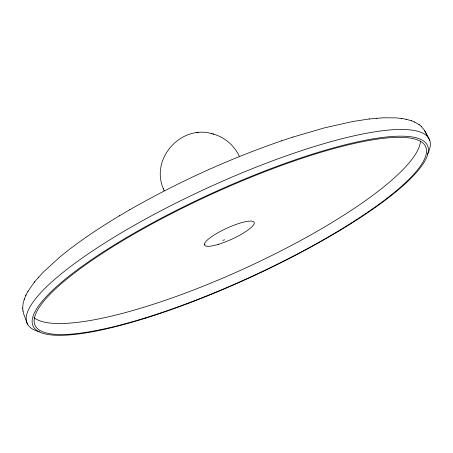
<?xml version="1.0" encoding="UTF-8"?>
<svg xmlns="http://www.w3.org/2000/svg" width="453" height="453" viewBox="0 0 453 453"><rect width="100%" height="100%" fill="white"/><g stroke="black" fill="none" stroke-linecap="round" stroke-linejoin="round"><path stroke-width="0.68" d="M24.343 299.014L23.029 303.844L22.684 308.459M25.64 295.809L26.059 294.914M24.219 299.32L25.764 295.503M27.905 291.438L34.587 281.834M25.9 295.203L28.058 291.149M34.185 282.338L42.978 272.429L60.209 256.715C78.748 241.489 98.811 228.221 119.349 215.86L119.49 215.775M38.165 277.598L38.584 277.123M129.705 209.773L129.83 209.699C178.12 182.089 228.992 158.946 281.59 140.832L281.738 140.781M119.349 215.86L129.83 209.699M292.814 137.117L324.659 127.814L352.808 121.506L369.229 118.98L383.521 117.786L395.911 117.876L401.907 118.505M281.59 140.832L292.978 137.061M212.015 133.692C180.906 124.513 150.254 158.743 163.357 188.759M196.517 132.763L197.253 132.684M197.848 132.621L198.663 132.536M369.229 118.98L369.523 118.946M376.494 118.233L376.8 118.205M406.041 119.241L411.505 120.77M401.585 118.448L406.364 119.298M213.035 133.963C224.456 137.083 234.275 145.424 239.28 156.143M211.319 133.505L213.765 134.162M414.518 121.987L419.24 124.745M411.199 120.645L414.823 122.112M421.188 126.376L424.336 130.107L429.761 140.368M418.991 124.535L421.443 126.58M424.495 130.385L428.125 137.304M163.233 188.454L164.099 190.554L163.975 190.249M27.525 324.144L23.386 313.221L22.661 308.136M22.888 310.86L22.916 311.183M39.349 331.704A221.16 48.177 -24.6 0 1 208.408 187.519A221.16 48.177 -24.6 0 1 427.575 154.06M420.463 141.138A213.895 48.403 -24.6 0 1 244.45 268.533A213.895 48.403 -24.6 0 1 34.054 317.683M224.597 239.728A29.213 6.54 -24.6 0 1 222.768 240.43M205.107 244.643A29.213 6.54 -24.6 0 1 204.212 244.586M145.639 318.142A216.879 46.229 -24.6 0 0 427.717 146.109A216.879 46.229 -24.6 0 0 117.423 243.006A216.879 46.229 -24.6 0 0 145.639 318.142M146.942 317.372A214.733 45.747 -24.6 0 0 425.814 147.089A214.733 45.747 -24.6 0 0 118.278 243.352A214.733 45.747 -24.6 0 0 146.942 317.372M218.357 244.354A27.305 6.031 -24.6 0 0 254.212 222.514A27.305 6.031 -24.6 0 0 215.39 234.229A27.305 6.031 -24.6 0 0 218.357 244.354"/></g></svg>
